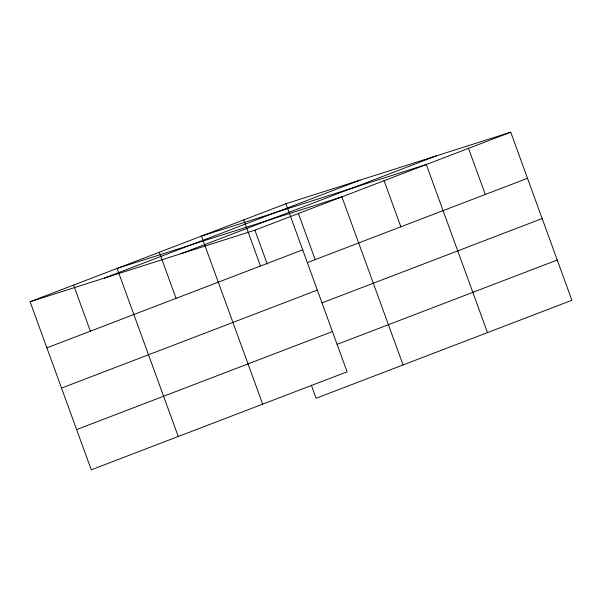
<?xml version="1.0" encoding="UTF-8"?>
<svg xmlns="http://www.w3.org/2000/svg" width="602" height="602" viewBox="0 0 602 602"><rect width="100%" height="100%" fill="white"/><g stroke="black" fill="none" stroke-linecap="round" stroke-linejoin="round"><path stroke-width="0.9" d="M285.912 203.739L347.091 371.825L91.278 469.816L30.1 301.73L285.912 203.739L510.722 132.184L571.9 300.27L316.088 398.261L311.309 385.137M104.289 278.116L360.101 180.126M180.72 253.788L436.533 155.798M30.1 301.73L254.909 230.175L510.722 132.184M46.881 347.836L302.693 249.845M307.351 262.623L527.502 178.29M61.532 388.087L317.344 290.104M322.002 302.874L542.154 218.549M76.627 429.565L332.439 331.574M337.097 344.352L557.249 260.019M468.514 148.348L485.295 194.461M487.485 332.613L426.299 164.519L201.497 236.074L262.675 404.168M384.091 180.69L400.872 226.796M403.062 364.947L341.883 196.854L117.074 268.409L178.26 436.503M298.396 213.514L315.177 259.62M254.909 230.175L267.258 264.097M243.705 219.903L260.485 266.016M159.289 252.246L176.07 298.351M73.587 285.07L90.368 331.175"/></g></svg>
